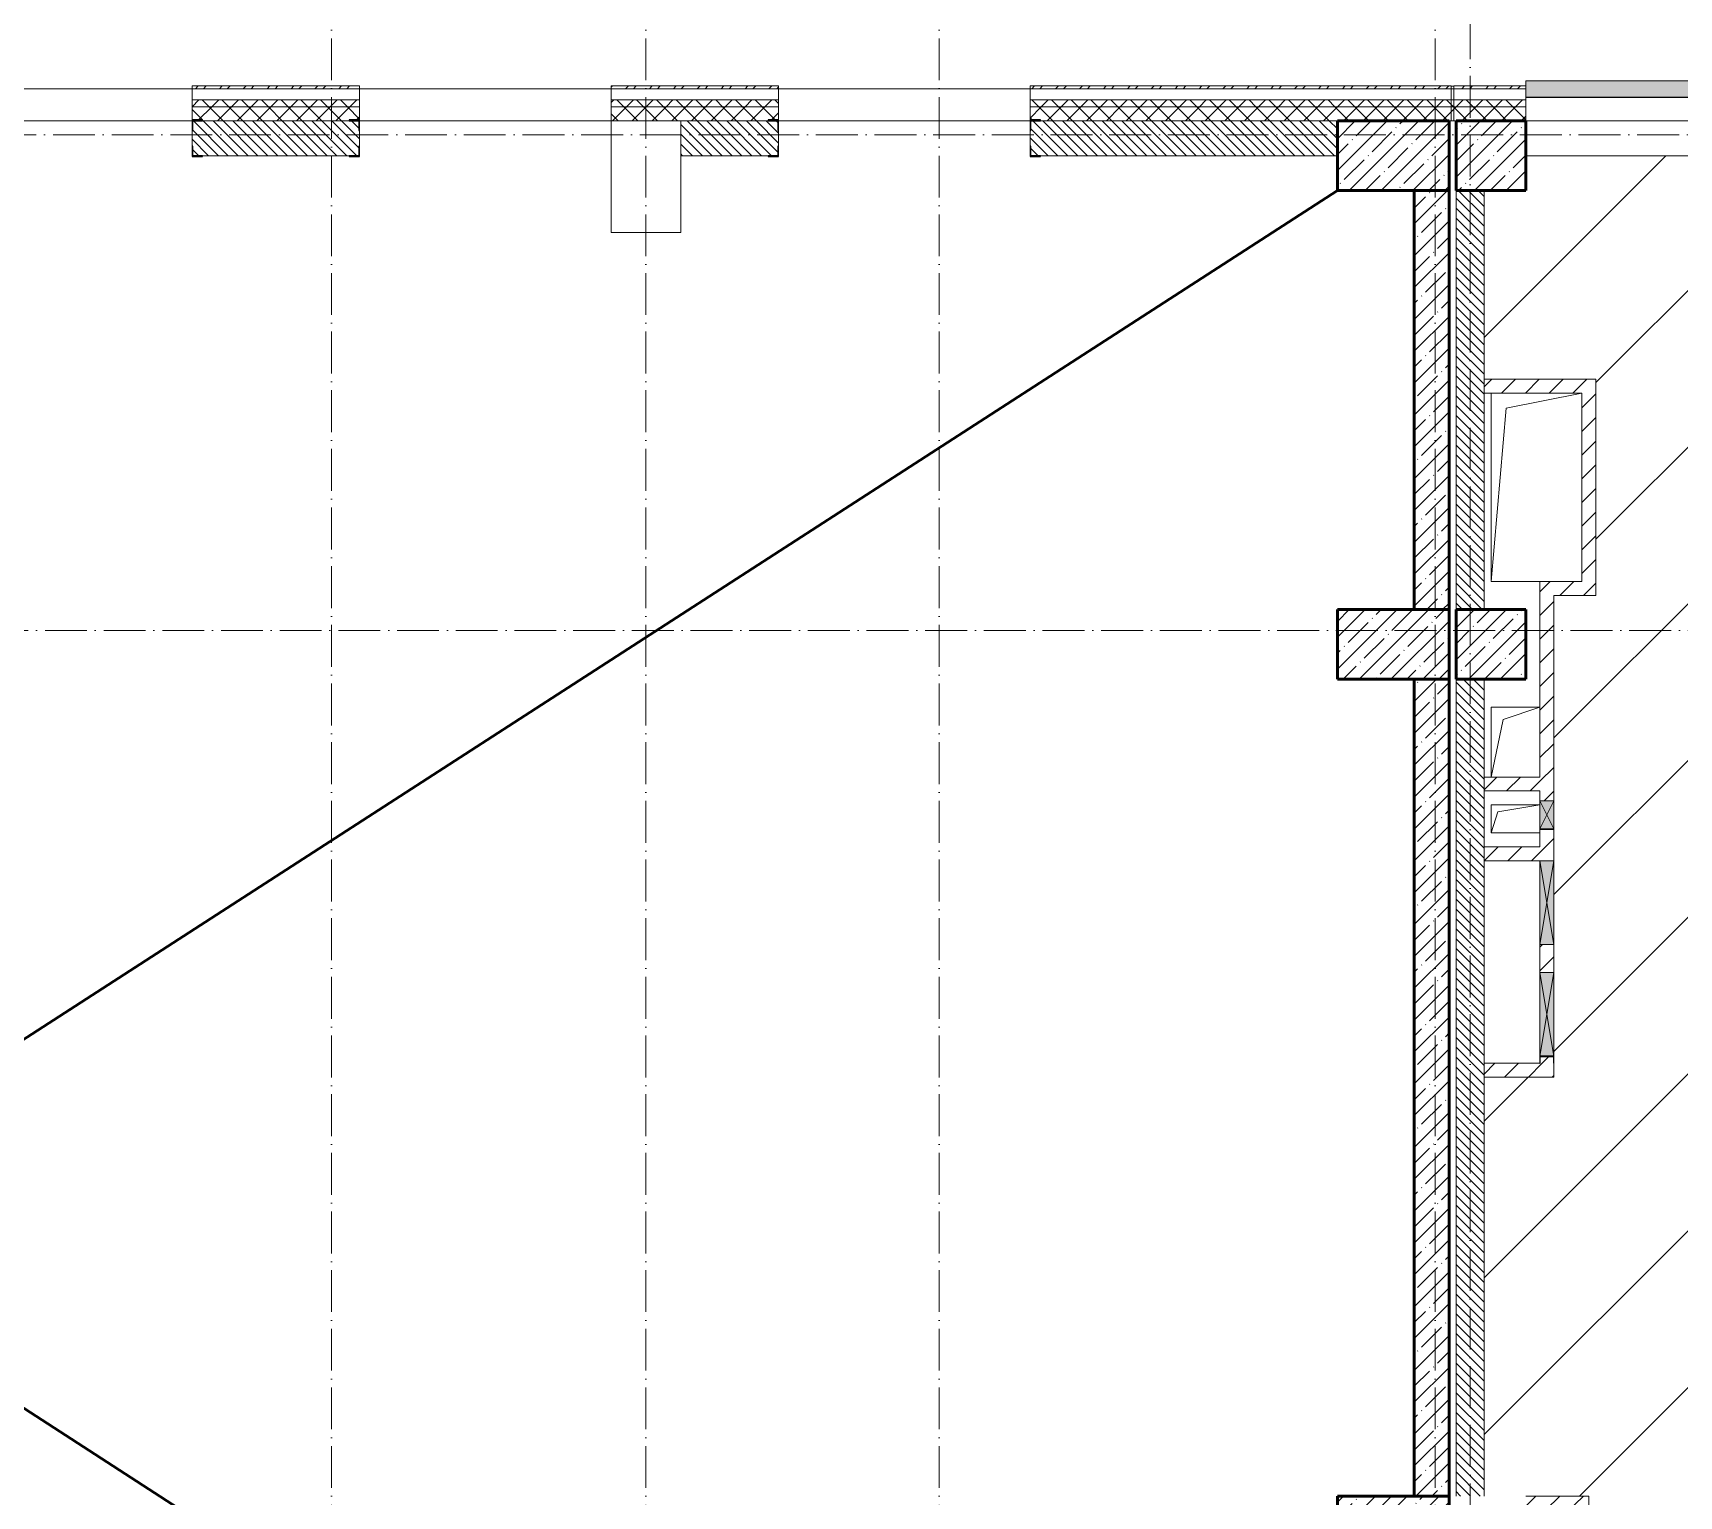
# Model space of a CAD drawing. Header units: millimetres. Extents: x -17017 to 628417, y -109036 to 199237.
# Drawn here: x 348332 to 360118, y -11032 to -552 of the extents above; entities that cross this region are included whole.
import ezdxf

# ---------------------------------------------------------------- set-up
doc = ezdxf.new("R2010")
doc.units = ezdxf.units.MM
doc.linetypes.add('50_200_ШТРИХ_1Т_ш5_п1_п1_', pattern=[700, 500, -100, 0, -100])
for name, color, linetype, lineweight in [('A-DETL-____-OTLN-1', 7, 'Continuous', 50), ('A-DETL-GENF-OTLN', 7, 'Continuous', 9), ('A-FLOR-____-OTLN', 7, 'Continuous', 9), ('A-GENM-____-MCUT', 7, 'Continuous', 25), ('A-GENM-____-OTLN', 7, 'Continuous', 9), ('A-GENM-____-OTLN-1', 7, 'Continuous', 25), ('A-GLAZ-____-OTLN', 7, 'Continuous', 9), ('A-WALL-____-MCUT', 7, 'Continuous', 13), ('A-WALL-____-MCUT-1', 7, 'Continuous', 9), ('A-WALL-____-MCUT-2', 7, 'Continuous', 50), ('A-WALL-____-OTLN', 7, 'Continuous', 9), ('A-WALL-____-PATT-1', 7, 'Continuous', 9), ('A-WALL-FNSH-MCUT-1', 7, 'Continuous', 9), ('S-COLS-____-MCUT', 7, 'Continuous', 50), ('S-COLS-____-OTLN', 7, 'Continuous', 9), ('S-GRID-____-OTLN-1', 7, '50_200_ШТРИХ_1Т_ш5_п1_п1_', 9), ('стяжа', 7, 'Continuous', 30)]:
    doc.layers.add(name, color=color, linetype=linetype, lineweight=lineweight)
doc.layers.add('A-GLAZ-____-OTLN-1', color=7, linetype='Continuous', lineweight=9, true_color=0xc0c0c0)
pattern_1 = [(45, (283770.71, -86863.46), (-70.71068, 70.71068), []), (135, (283770.71, -86863.46), (-70.71068, -70.71068), [])]
pattern_2 = [(45, (283770.7, -86863.46), (-114.04925, 114.04925), []), (45, (283884.76, -86863.46), (-114.04925, 114.04925), [201.612, -40.322, 3.353, -36.97])]
pattern_3 = [(135, (283770.707, -86863.456), (-35.35534, -35.35534), [])]
pattern_4 = [(45, (283770.71, -86863.46), (-85.53659, 85.53659), []), (45, (283827.73, -86863.46), (-85.53659, 85.53659), [])]
pattern_5 = [(45, (283770.71, -86863.46), (-84.85281, 84.85281), [])]

# ---------------------------------------------------------------- blocks, each defined once
blk = doc.blocks.new('BSC_Колонна _Прямоугольная - 500х800-V80-АР1_План отверстий 3 этажа в осях 1-64_Ю-ЯЯ')
at = {"layer": 'S-COLS-____-OTLN'}
for p, q in [((-250, 400), (250, 400)), ((-250, -150), (-250, 400)), ((250, 400), (250, -400))]:
    blk.add_line(p, q, dxfattribs=at)
blk = doc.blocks.new('BSC_Колонна _Прямоугольная - 500х800-V81-АР1_План отверстий 3 этажа в осях 1-64_Ю-ЯЯ')
at = {"layer": 'S-COLS-____-OTLN'}
h = blk.add_hatch(dxfattribs=at)
h.set_pattern_fill('FP_89', color=256, style=0, pattern_type=2)
h.set_pattern_definition([(315, (-85431.04, 74300), (114.04925, 114.04925), []), (315, (-85431.04, 74185.95), (114.04925, 114.04925), [201.613, -40.323, 3.353, -36.97])])
h.paths.add_polyline_path([(-250, 400), (-250, -400), (250, -400), (250, 400)], flags=0)
at = {"layer": 'S-COLS-____-MCUT'}
for p, q in [((250, 400), (-250, 400)), ((-250, 400), (-250, -400)), ((250, -400), (250, 400)), ((-250, -400), (250, -400))]:
    blk.add_line(p, q, dxfattribs=at)
blk = doc.blocks.new('BSC_Колонна _Прямоугольная - 500х800-V82-АР1_План отверстий 3 этажа в осях 1-64_Ю-ЯЯ')
at = {"layer": 'S-COLS-____-OTLN'}
h = blk.add_hatch(dxfattribs=at)
h.set_pattern_fill('FP_90', color=256, style=0, pattern_type=2)
h.set_pattern_definition([(315, (-81931.04, 74300), (114.04925, 114.04925), []), (315, (-81931.04, 74185.95), (114.04925, 114.04925), [201.613, -40.323, 3.353, -36.97])])
h.paths.add_polyline_path([(-250, 400), (-250, -400), (250, -400), (250, 400)], flags=0)
at = {"layer": 'S-COLS-____-MCUT'}
for p, q in [((250, 400), (-250, 400)), ((-250, 400), (-250, -400)), ((250, -400), (250, 400)), ((-250, -400), (250, -400))]:
    blk.add_line(p, q, dxfattribs=at)
blk = doc.blocks.new('BSC_Колонна _Прямоугольная - 500х800-V83-АР1_План отверстий 3 этажа в осях 1-64_Ю-ЯЯ')
at = {"layer": 'S-COLS-____-OTLN'}
h = blk.add_hatch(dxfattribs=at)
h.set_pattern_fill('FP_91', color=256, style=0, pattern_type=2)
h.set_pattern_definition([(315, (-75581.04, 74300), (114.04925, 114.04925), []), (315, (-75581.04, 74185.95), (114.04925, 114.04925), [201.613, -40.323, 3.353, -36.97])])
h.paths.add_polyline_path([(-250, 400), (-250, -400), (250, -400), (250, 400)], flags=0)
at = {"layer": 'S-COLS-____-MCUT'}
for p, q in [((250, 400), (-250, 400)), ((-250, 400), (-250, -400)), ((250, -400), (250, 400)), ((-250, -400), (250, -400))]:
    blk.add_line(p, q, dxfattribs=at)
blk = doc.blocks.new('BSC_Колонна _Прямоугольная - 500х500-V92-АР1_План отверстий 3 этажа в осях 1-64_Ю-ЯЯ')
at = {"layer": 'S-COLS-____-OTLN'}
h = blk.add_hatch(dxfattribs=at)
h.set_pattern_fill('FP_97', color=256, style=0, pattern_type=2)
h.set_pattern_definition([(45, (-75000, -85431.04), (-114.04925, 114.04925), []), (45, (-74885.95, -85431.04), (-114.04925, 114.04925), [201.613, -40.323, 3.353, -36.97])])
h.paths.add_polyline_path([(-250, -250), (250, -250), (250, 250), (-250, 250)], flags=0)
at = {"layer": 'S-COLS-____-MCUT'}
for p, q in [((250, 250), (-250, 250)), ((-250, 250), (-250, -250)), ((250, -250), (250, 250)), ((-250, -250), (250, -250))]:
    blk.add_line(p, q, dxfattribs=at)
blk = doc.blocks.new('Фахверк_СКБ_Уголок - 250_2160-27509414-АР1_План отверстий 3 этажа в осях 1-64_Ю-ЯЯ')
at = {"layer": 'A-GENM-____-MCUT'}
for p, q in [((200, 181), (125, 181)), ((125, 181), (125, 106)), ((131, 106), (131, 175)), ((131, 175), (200, 175)), ((200, 175), (200, 181)), ((125, 106), (131, 106)), ((131, -6), (125, -6)), ((125, -6), (125, -81)), ((125, -81), (200, -81)), ((131, -75), (131, -6)), ((200, -75), (131, -75)), ((200, -81), (200, -75))]:
    blk.add_line(p, q, dxfattribs=at)
blk = doc.blocks.new('AR_Отверстие прямоугольное _в плите_ - AR_Отверстие прямоугольное _в плите_-30552540-АР1_План отверстий 3 этажа в осях 1-64_Ю-ЯЯ')
at = {"layer": 'A-GENM-____-OTLN'}
for p, q in [((175, 250), (-175, 250)), ((-175, 250), (-175, -250)), ((-87, 163), (175, 250)), ((-175, -250), (-87, 163))]:
    blk.add_line(p, q, dxfattribs=at)
blk = doc.blocks.new('AR_Отверстие прямоугольное _в плите_ - AR_Отверстие прямоугольное _в плите_-30552592-АР1_План отверстий 3 этажа в осях 1-64_Ю-ЯЯ')
at = {"layer": 'A-GENM-____-OTLN'}
for p, q in [((175, 100), (-175, 100)), ((-175, 100), (-175, -100)), ((-175, -100), (-125, 50)), ((-125, 50), (175, 100)), ((-175, -100), (175, -100))]:
    blk.add_line(p, q, dxfattribs=at)
blk = doc.blocks.new('AR_Отверстие прямоугольное _в плите_ - AR_Отверстие прямоугольное _в плите_-30552512-АР1_План отверстий 3 этажа в осях 1-64_Ю-ЯЯ')
at = {"layer": 'A-GENM-____-OTLN'}
for p, q in [((-325, 675), (-325, -675)), ((-217, 567), (325, 675)), ((-325, -675), (-217, 567)), ((-325, -675), (25, -675))]:
    blk.add_line(p, q, dxfattribs=at)
blk = doc.blocks.new('Отлив_СКБ - Отлив витража_120_НВФ-31885689-АР1_План отверстий 3 этажа в осях 1-64_Ю-ЯЯ')
at = {"layer": 'A-GLAZ-____-OTLN-1'}
for points in [[(1800, 2), (1800, 120), (0, 120), (0, 2), (737, 2)], [(1800, 0), (1800, 2), (0, 2), (0, 0), (737, 0)]]:
    blk.add_hatch(color=256, dxfattribs=at).paths.add_polyline_path(points, flags=0)
at = {"layer": 'A-GLAZ-____-OTLN'}
for p, q in [((0, 83), (0, 120)), ((1800, 120), (0, 120)), ((1800, 120), (1800, 83)), ((0, 2), (1800, 2)), ((1800, 0), (0, 0))]:
    blk.add_line(p, q, dxfattribs=at)
blk = doc.blocks.new('Стены 2 - Стены 4-31194547-АР1_План отверстий 3 этажа в осях 1-64_Ю-ЯЯ')
at = {"layer": 'A-WALL-____-MCUT'}
for p, q in [((-1799, 41030), (-1799, 41010)), ((-1549, 41030), (-1799, 41030)), ((-1549, 41010), (-1549, 41030)), ((-1799, 41010), (-1549, 41010))]:
    blk.add_line(p, q, dxfattribs=at)
blk = doc.blocks.new('AR_Отверстие прямоугольное _в стене__БезПР - AR_Отверстие прямоугольное _в стене__БезПР-V210-АР1_План отверстий 3 этажа в осях 1-64_Ю-ЯЯ')
at = {"layer": 'A-GLAZ-____-OTLN'}
blk.add_hatch(color=256, dxfattribs=at).paths.add_polyline_path([(75, 50), (70, 50), (70, -50), (75, -50)], flags=0)
at = {"layer": 'A-DETL-GENF-OTLN'}
for p, q in [((70, 50), (75, 50)), ((75, 50), (70, 47)), ((75, 50), (70, 50)), ((75, 50), (75, -50)), ((75, -50), (75, 50)), ((70, -47), (75, -50)), ((75, -50), (70, -50)), ((70, -50), (75, -50))]:
    blk.add_line(p, q, dxfattribs=at)
blk = doc.blocks.new('AR_Отверстие прямоугольное _в стене__БезПР - AR_Отверстие прямоугольное _в стене__БезПР-36899212-АР1_План отверстий 3 этажа в осях 1-64_Ю-ЯЯ')
at = {"layer": 'A-GLAZ-____-OTLN'}
blk.add_hatch(color=256, dxfattribs=at).paths.add_polyline_path([(300, 50), (-300, 50), (-300, -50), (300, -50)], flags=0)
at = {"layer": 'A-DETL-GENF-OTLN'}
for p, q in [((-300, -50), (-300, 50)), ((-300, 50), (300, 50)), ((300, 50), (-300, -50)), ((-300, 50), (300, -50)), ((300, 50), (-300, 50)), ((-300, 50), (-300, -50)), ((300, 50), (300, -50)), ((300, -50), (300, 50)), ((300, -50), (-300, -50)), ((-300, -50), (300, -50))]:
    blk.add_line(p, q, dxfattribs=at)
at = {"layer": 'A-GLAZ-____-OTLN'}
blk.add_line((300, 50), (-300, 50), dxfattribs=at)
blk = doc.blocks.new('AR_Отверстие прямоугольное _в стене_ - AR_Отверстие прямоугольное _в стене__ОВ-36936555-АР1_План отверстий 3 этажа в осях 1-64_Ю-ЯЯ')
at = {"layer": 'A-GLAZ-____-OTLN'}
blk.add_hatch(color=256, dxfattribs=at).paths.add_polyline_path([(300, -50), (300, 50), (-300, 50), (-300, -50)], flags=0)
at = {"layer": 'A-DETL-GENF-OTLN'}
for p, q in [((-300, -50), (-300, 50)), ((-300, 50), (300, 50)), ((300, 50), (-300, -50)), ((-300, 50), (300, -50)), ((300, 50), (-300, 50)), ((-300, 50), (-300, -50)), ((300, -50), (-300, -50)), ((-300, -50), (300, -50))]:
    blk.add_line(p, q, dxfattribs=at)
blk = doc.blocks.new('AR_Отверстие прямоугольное _в стене__БезПР - AR_Отверстие прямоугольное _в стене__БезПР-36428113-АР1_План отверстий 3 этажа в осях 1-64_Ю-ЯЯ')
at = {"layer": 'A-GLAZ-____-OTLN'}
blk.add_hatch(color=256, dxfattribs=at).paths.add_polyline_path([(100, 50), (-100, 50), (-100, -50), (100, -50)], flags=0)
at = {"layer": 'A-DETL-GENF-OTLN'}
for p, q in [((-100, -50), (-100, 50)), ((-100, 50), (100, 50)), ((100, 50), (-100, -50)), ((-100, 50), (100, -50)), ((100, 50), (-100, 50)), ((-100, 50), (-100, -50)), ((100, 50), (100, -50)), ((100, -50), (100, 50)), ((100, -50), (-100, -50)), ((-100, -50), (100, -50))]:
    blk.add_line(p, q, dxfattribs=at)
blk = doc.blocks.new('154_Фахверк_СКБ_Швеллер - Тип_100_3960_зеркало-36793856-АР1_План отверстий 3 этажа в осях 1-64_Ю-ЯЯ')
at = {"layer": 'A-GENM-____-MCUT'}
for p, q in [((175, 50), (125, 50)), ((125, 50), (125, -50)), ((128, 47), (175, 47)), ((128, -47), (128, 47)), ((175, 47), (175, 50)), ((125, -50), (175, -50)), ((175, -47), (128, -47)), ((175, -50), (175, -47))]:
    blk.add_line(p, q, dxfattribs=at)
blk = doc.blocks.new('3эт')
at = {"layer": 'S-GRID-____-OTLN-1', "color": 251, "ltscale": 0.6, "true_color": 0x636466}
for p, q in [((350470.7, 4029.4), (350470.7, -33971.9)), ((352720.7, 4029.4), (352720.7, -33971.9)), ((354820.7, 4029.4), (354820.7, -46882.4)), ((358370.7, 4029.4), (358370.7, -46592.2)), ((358620.7, 3761.2), (358620.7, -46882.4)), ((387845.1, -1282.4), (279101.9, -1282.4)), ((279101.9, -4832.4), (387845.1, -4832.4))]:
    blk.add_line(p, q, dxfattribs=at)

msp = doc.modelspace()

# ---------------------------------------------------------------- hatches: boundary and pattern name
at = {"layer": 'A-WALL-____-PATT-1'}
h = msp.add_hatch(dxfattribs=at)
h.set_pattern_fill('FP_6', color=256, style=0, pattern_type=2)
h.set_pattern_definition(pattern_4)
h.paths.add_polyline_path([(358486, -952), (358486, -932), (355471, -932), (355471, -952), (357990, -952)], flags=0)
h.paths.add_polyline_path([(352471, -952), (353671, -952), (353671, -932), (352471, -932)], flags=0)
h.paths.add_polyline_path([(347671, -952), (347671, -932), (346421, -932), (346421, -952), (347385, -952)], flags=0)
h.paths.add_polyline_path([(349471, -952), (350671, -952), (350671, -932), (349471, -932)], flags=0)
h.paths.add_polyline_path([(344621, -952), (344621, -932), (343421, -932), (343421, -952), (343850, -952)], flags=0)
h.paths.add_polyline_path([(340421, -952), (341621, -952), (341621, -932), (340421, -932)], flags=0)
h.paths.add_polyline_path([(338621, -952), (338621, -932), (337421, -932), (337421, -952)], flags=0)
h.paths.add_polyline_path([(335621, -952), (335621, -932), (333936, -932), (333936, -952)], flags=0)
h = msp.add_hatch(dxfattribs=at)
h.set_pattern_fill('FP_6', color=256, style=0, pattern_type=2)
h.set_pattern_definition(pattern_4)
h.paths.add_polyline_path([(369596, -952), (370721, -952), (370721, -932), (369596, -932)], flags=0)
h.paths.add_polyline_path([(364176, -952), (364871, -952), (364871, -932), (363821, -932), (363821, -952)], flags=0)
h.paths.add_polyline_path([(366828, -952), (367796, -952), (367796, -932), (366671, -932), (366671, -952)], flags=0)
h.paths.add_polyline_path([(360821, -952), (362021, -952), (362021, -932), (360821, -932)], flags=0)
h.paths.add_polyline_path([(358506, -952), (359021, -952), (359021, -932), (358506, -932)], flags=0)
h = msp.add_hatch(dxfattribs=at)
h.set_pattern_fill('FP_4', color=256, style=0, pattern_type=2)
h.set_pattern_definition(pattern_1)
h.paths.add_polyline_path([(385251, -1082), (385251, -1032), (378271, -1032), (378271, -1082), (382735, -1082)], flags=0)
h.paths.add_polyline_path([(377271, -1082), (377271, -1032), (375521, -1032), (375521, -1082), (375665, -1082)], flags=0)
h.paths.add_polyline_path([(369596, -1082), (370721, -1082), (370721, -1032), (369596, -1032)], flags=0)
h.paths.add_polyline_path([(367796, -1082), (367796, -1032), (366671, -1032), (366671, -1082), (367711, -1082)], flags=0)
h.paths.add_polyline_path([(364176, -1082), (364871, -1082), (364871, -1032), (363821, -1032), (363821, -1082)], flags=0)
h.paths.add_polyline_path([(360821, -1082), (362021, -1082), (362021, -1032), (360821, -1032)], flags=0)
h.paths.add_polyline_path([(359021, -1082), (359021, -1032), (355471, -1032), (355471, -1082), (357990, -1082)], flags=0)
h.paths.add_polyline_path([(353671, -1082), (353671, -1032), (352471, -1032), (352471, -1082)], flags=0)
h.paths.add_polyline_path([(347671, -1082), (347671, -1032), (346421, -1032), (346421, -1082), (347385, -1082)], flags=0)
h.paths.add_polyline_path([(349471, -1082), (350671, -1082), (350671, -1032), (349471, -1032)], flags=0)
h.paths.add_polyline_path([(341621, -1082), (341621, -1032), (340421, -1032), (340421, -1082)], flags=0)
h.paths.add_polyline_path([(344621, -1082), (344621, -1032), (343421, -1032), (343421, -1082), (343850, -1082)], flags=0)
h.paths.add_polyline_path([(338621, -1082), (338621, -1032), (337421, -1032), (337421, -1082)], flags=0)
h.paths.add_polyline_path([(335621, -1082), (335621, -1032), (333821, -1032), (333821, -1082)], flags=0)
h = msp.add_hatch(dxfattribs=at)
h.set_pattern_fill('FP_4', color=256, style=0, pattern_type=2)
h.set_pattern_definition(pattern_1)
h.paths.add_polyline_path([(385171, -1182), (385251, -1182), (385251, -1082), (378271, -1082), (378271, -1182), (385121, -1182)], flags=0)
h.paths.add_polyline_path([(377271, -1182), (377271, -1082), (375521, -1082), (375521, -1176), (375596, -1176), (375596, -1182), (376771, -1182)], flags=0)
h.paths.add_polyline_path([(367721, -1182), (367721, -1176), (367796, -1176), (367796, -1082), (366671, -1082), (366671, -1182), (367711, -1182)], flags=0)
h.paths.add_polyline_path([(370362, -1182), (370646, -1182), (370646, -1176), (370721, -1176), (370721, -1082), (369596, -1082), (369596, -1176), (369671, -1176), (369671, -1182)], flags=0)
h.paths.add_polyline_path([(364796, -1182), (364796, -1176), (364871, -1176), (364871, -1082), (363821, -1082), (363821, -1176), (363896, -1176), (363896, -1182), (364176, -1182)], flags=0)
h.paths.add_polyline_path([(361946, -1182), (361946, -1176), (362021, -1176), (362021, -1082), (360821, -1082), (360821, -1176), (360896, -1176), (360896, -1182), (361771, -1182)], flags=0)
h.paths.add_polyline_path([(359021, -1182), (359021, -1082), (355471, -1082), (355471, -1176), (355546, -1176), (355546, -1182), (358521, -1182)], flags=0)
h.paths.add_polyline_path([(352971, -1182), (353596, -1182), (353596, -1176), (353671, -1176), (353671, -1082), (352471, -1082), (352471, -1182)], flags=0)
h.paths.add_polyline_path([(347021, -1182), (347596, -1182), (347596, -1176), (347671, -1176), (347671, -1082), (346421, -1082), (346421, -1176), (346496, -1176), (346496, -1182), (346521, -1182)], flags=0)
h.paths.add_polyline_path([(349546, -1182), (350596, -1182), (350596, -1176), (350671, -1176), (350671, -1082), (349471, -1082), (349471, -1176), (349546, -1176)], flags=0)
h.paths.add_polyline_path([(343850, -1182), (344546, -1182), (344546, -1176), (344621, -1176), (344621, -1082), (343421, -1082), (343421, -1176), (343496, -1176), (343496, -1182)], flags=0)
h.paths.add_polyline_path([(341546, -1182), (341546, -1176), (341621, -1176), (341621, -1082), (340421, -1082), (340421, -1176), (340496, -1176), (340496, -1182), (341021, -1182)], flags=0)
h.paths.add_polyline_path([(337496, -1182), (338546, -1182), (338546, -1176), (338621, -1176), (338621, -1082), (337421, -1082), (337421, -1176), (337496, -1176)], flags=0)
h.paths.add_polyline_path([(335546, -1182), (335546, -1176), (335621, -1176), (335621, -1082), (333821, -1082), (333821, -1182), (334771, -1182)], flags=0)
h = msp.add_hatch(dxfattribs=at)
h.set_pattern_fill('FP_9', color=256, style=0, pattern_type=2)
h.set_pattern_definition(pattern_3)
h.paths.add_polyline_path([(350665, -1432), (350665, -1363), (350671, -1363), (350671, -1251), (350665, -1251), (350665, -1182), (349477, -1182), (349477, -1251), (349471, -1251), (349471, -1363), (349477, -1363), (349477, -1432), (350596, -1432)], flags=0)
h.paths.add_polyline_path([(347385, -1432), (347665, -1432), (347665, -1363), (347671, -1363), (347671, -1251), (347665, -1251), (347665, -1182), (347021, -1182), (347021, -1432)], flags=0)
h = msp.add_hatch(dxfattribs=at)
h.set_pattern_fill('FP_9', color=256, style=0, pattern_type=2)
h.set_pattern_definition(pattern_3)
h.paths.add_polyline_path([(357671, -1432), (357671, -1182), (355477, -1182), (355477, -1251), (355471, -1251), (355471, -1363), (355477, -1363), (355477, -1432), (355546, -1432)], flags=0)
h.paths.add_polyline_path([(353596, -1432), (353665, -1432), (353665, -1363), (353671, -1363), (353671, -1251), (353665, -1251), (353665, -1182), (352971, -1182), (352971, -1432)], flags=0)
h = msp.add_hatch(dxfattribs=at)
h.set_pattern_fill('FP_12', color=256, style=0, pattern_type=2)
h.set_pattern_definition(pattern_2)
h.paths.add_polyline_path([(358471, -4682), (358471, -1682), (358221, -1682), (358221, -4682)], flags=0)
h = msp.add_hatch(dxfattribs=at)
h.set_pattern_fill('FP_9', color=256, style=0, pattern_type=2)
h.set_pattern_definition(pattern_3)
h.paths.add_polyline_path([(358721, -4682), (358721, -1682), (358521, -1682), (358521, -4682)], flags=0)
h = msp.add_hatch(dxfattribs=at)
h.set_pattern_fill('FP_7', color=256, style=0, pattern_type=2)
h.set_pattern_definition(pattern_5)
h.paths.add_polyline_path([(359421, -3132), (359421, -3032), (358721, -3032), (358721, -3132)], flags=0)
h = msp.add_hatch(dxfattribs=at)
h.set_pattern_fill('FP_7', color=256, style=0, pattern_type=2)
h.set_pattern_definition(pattern_5)
h.paths.add_polyline_path([(359421, -4582), (359521, -4582), (359521, -3032), (359421, -3032), (359421, -4482)], flags=0)
h = msp.add_hatch(dxfattribs=at)
h.set_pattern_fill('FP_7', color=256, style=0, pattern_type=2)
h.set_pattern_definition(pattern_5)
h.paths.add_polyline_path([(359171, -7932), (359218, -7932), (359217, -7885), (359124, -7885), (359124, -7932)], flags=0)
h.paths.add_polyline_path([(359179, -7282), (359221, -7282), (359221, -7082), (359121, -7082), (359121, -7282), (359176, -7282)], flags=0)
h.paths.add_polyline_path([(359127, -6482), (359221, -6482), (359221, -6257), (359121, -6257), (359121, -6482)], flags=0)
h.paths.add_polyline_path([(359221, -6052), (359221, -4482), (359121, -4482), (359121, -6052), (359139, -6052)], flags=0)
h = msp.add_hatch(dxfattribs=at)
h.set_pattern_fill('FP_7', color=256, style=0, pattern_type=2)
h.set_pattern_definition(pattern_5)
h.paths.add_polyline_path([(359421, -4582), (359421, -4482), (359221, -4482), (359221, -4582)], flags=0)
h = msp.add_hatch(dxfattribs=at)
h.set_pattern_fill('FP_12', color=256, style=0, pattern_type=2)
h.set_pattern_definition(pattern_2)
h.paths.add_polyline_path([(358221, -11032), (358471, -11032), (358471, -5182), (358221, -5182), (358221, -10266)], flags=0)
h = msp.add_hatch(dxfattribs=at)
h.set_pattern_fill('FP_9', color=256, style=0, pattern_type=2)
h.set_pattern_definition(pattern_3)
h.paths.add_polyline_path([(358521, -11032), (358721, -11032), (358721, -5182), (358521, -5182), (358521, -10266)], flags=0)
h = msp.add_hatch(dxfattribs=at)
h.set_pattern_fill('FP_7', color=256, style=0, pattern_type=2)
h.set_pattern_definition(pattern_5)
h.paths.add_polyline_path([(359121, -5982), (359121, -5882), (358721, -5882), (358721, -5982)], flags=0)
h = msp.add_hatch(dxfattribs=at)
h.set_pattern_fill('FP_7', color=256, style=0, pattern_type=2)
h.set_pattern_definition(pattern_5)
h.paths.add_polyline_path([(359121, -6482), (359121, -6382), (358721, -6382), (358721, -6482)], flags=0)
h = msp.add_hatch(dxfattribs=at)
h.set_pattern_fill('FP_7', color=256, style=0, pattern_type=2)
h.set_pattern_definition(pattern_5)
h.paths.add_polyline_path([(359221, -8032), (359221, -7932), (358721, -7932), (358721, -8032), (359124, -8032)], flags=0)
h = msp.add_hatch(dxfattribs=at)
h.set_pattern_fill('FP_7', color=256, style=0, pattern_type=2)
h.set_pattern_definition(pattern_5)
h.paths.add_polyline_path([(359371, -11132), (359371, -11032), (359021, -11032), (359021, -11132)], flags=0)
h = msp.add_hatch(dxfattribs=at)
h.set_pattern_fill('FP_7', color=256, style=0, pattern_type=2)
h.set_pattern_definition(pattern_5)
h.paths.add_polyline_path([(359471, -12932), (359471, -11032), (359371, -11032), (359371, -12932)], flags=0)
at = {"layer": 'S-COLS-____-OTLN'}
h = msp.add_hatch(dxfattribs=at)
h.set_pattern_fill('FP_12', color=256, style=0, pattern_type=2)
h.set_pattern_definition(pattern_2)
h.paths.add_polyline_path([(359021, -5182), (359021, -4682), (358521, -4682), (358521, -5182)], flags=0)
at = {"layer": 'стяжа'}
h = msp.add_hatch(dxfattribs=at)
h.set_pattern_fill('ANSI31', color=5, scale=250)
h.paths.add_polyline_path([(375221, -13632), (377021, -13632), (377021, -13132), (377721, -13132), (377721, -7782), (377021, -7782), (377021, -7282), (377721, -7282), (377721, -6032), (376221, -6032), (376021, -6032), (376021, -5932), (376021, -4632), (376021, -4432), (376021, -3707), (376015, -3707), (376015, -3632), (376015, -3626), (376015, -3557), (376021, -2032), (376015, -2032), (376015, -1957), (376021, -1432), (375596, -1432), (375596, -1438), (375521, -1438), (375521, -1432), (373021, -1432), (373021, -1682), (372521, -1682), (372521, -1432), (370721, -1432), (370721, -1438), (370646, -1438), (370271, -1436), (370271, -1533), (370071, -1533), (370071, -1432), (369671, -1432), (369671, -1438), (369596, -1438), (367796, -1432), (367796, -1438), (367721, -1438), (367371, -1435), (367371, -1532), (367171, -1532), (367171, -1682), (367171, -2007), (367177, -2007), (367177, -2082), (367171, -3707), (367177, -3707), (367177, -3776), (367177, -3782), (367177, -3857), (367173, -4432), (367771, -4432), (367771, -5132), (367771, -7782), (367771, -8482), (367271, -8482), (367271, -8682), (367271, -9182), (367271, -11032), (367271, -11182), (367771, -11182), (367771, -11882), (366571, -11882), (366571, -11532), (361971, -11532), (361471, -11532), (361471, -12062), (361471, -12312), (361471, -14432), (362021, -14432), (362221, -14432), (362721, -14432), (362721, -14582), (362721, -15582), (362721, -15832), (362221, -15832), (362221, -16982), (362221, -18882), (362721, -18882), (362721, -20282), (361971, -20282), (361271, -20282), (361271, -19782), (361271, -19682), (361271, -19482), (361271, -16982), (361271, -16482), (361271, -14532), (361271, -14432), (361271, -12312), (361271, -12062), (361271, -11532), (361271, -11032), (361271, -10232), (361971, -10232), (361971, -10332), (361971, -10832), (361971, -11032), (361971, -11332), (366571, -11332), (366571, -11032), (366571, -9182), (366571, -8682), (366571, -6982), (367071, -6982), (367071, -5182), (366571, -5182), (366571, -4682), (366971, -4682), (366971, -3857), (366965, -3857), (366965, -3782), (366965, -3776), (366965, -3707), (366971, -2082), (366965, -2082), (366965, -2007), (366971, -1682), (366671, -1682), (366671, -1432), (364871, -1432), (364871, -1438), (364796, -1438), (363896, -1432), (363896, -1438), (363821, -1438), (363821, -1432), (362021, -1432), (362021, -1438), (361971, -1438), (361971, -1532), (361771, -1532), (361771, -1682), (361271, -1682), (361271, -1532), (361071, -1532), (361071, -1432), (360896, -1432), (360896, -1438), (360821, -1438), (360821, -1432), (359021, -1432), (359021, -1682), (358721, -1682), (358721, -3032), (359521, -3032), (359521, -4582), (359221, -4582), (359221, -6052), (359221, -6252), (359221, -6482), (359221, -7082), (359221, -7282), (359221, -7882), (359221, -7932), (359221, -8032), (358721, -8032), (358721, -11032), (359021, -11032), (359471, -11032), (359471, -12932), (358721, -12932), (358721, -16482), (359021, -16482), (359021, -16982), (358721, -16982), (358721, -19182), (359021, -19182), (359021, -19682), (358781, -19682), (358781, -20222), (358781, -20282), (358476, -20282), (358471, -22442), (358521, -22442), (358521, -22382), (358781, -22382), (358781, -23482), (360021, -23482), (360021, -22682), (362121, -22682), (362171, -22682), (364221, -22682), (364271, -22682), (365996, -22682), (367246, -22682), (367296, -22682), (369541, -22682), (369541, -23482), (369541, -23682), (369541, -26232), (369541, -26282), (369541, -28882), (369541, -28932), (369541, -31482), (369621, -31482), (369621, -31482), (371919, -31482), (372519, -31482), (372519, -31682), (372521, -31682), (373021, -31682), (373021, -31482), (377021, -31482), (377021, -31182), (377721, -31182), (377721, -25732), (377021, -25732), (377021, -25232), (377721, -25232), (377721, -22732), (377021, -22732), (377021, -22232), (375221, -22232)])
h.paths.add_polyline_path([(367271, -19782), (367271, -20282), (366571, -20282), (366571, -19782)], flags=16)
h.paths.add_polyline_path([(367371, -16982), (367271, -16982), (366571, -16982), (365671, -16982), (365671, -15682), (367371, -15682)], flags=16)
h.paths.add_polyline_path([(367271, -16482), (366571, -16482), (366571, -16882), (365771, -16882), (365771, -15782), (367271, -15782)], flags=0)
h.paths.add_polyline_path([(365871, -16482), (365871, -15832), (367271, -15832), (365979, -15941)], flags=0)
h.paths.add_polyline_path([(371421, -16982), (371421, -15682), (373121, -15682), (373121, -16982), (373021, -16982), (372321, -16982)], flags=16)
h.paths.add_polyline_path([(372221, -19282), (373021, -19282), (373021, -19782), (373021, -20282), (372321, -20282), (372221, -20282)], flags=16)
h.paths.add_polyline_path([(371521, -16882), (372321, -16882), (372321, -16483), (371521, -16483)], flags=0)
h.paths.add_polyline_path([(372321, -19382), (372921, -19382), (372921, -19782), (372321, -19782)], flags=0)
h.paths.add_polyline_path([(373021, -15783), (373021, -15782), (371521, -15782), (371521, -15783)], flags=0)
h.paths.add_polyline_path([(372321, -23482), (373021, -23482), (373021, -23982), (372321, -23982)], flags=16)
h.paths.add_polyline_path([(372321, -12782), (372321, -12597), (372321, -12447), (372321, -11532), (372321, -11032), (373021, -11032), (373021, -11532), (373021, -12447), (373021, -12597), (373021, -12782)], flags=16)
h.paths.add_polyline_path([(372421, -12682), (372421, -12597), (372321, -12597), (372321, -12447), (372421, -12447), (372421, -12382), (372921, -12382), (372921, -12447), (373021, -12447), (373021, -12597), (372921, -12597), (372921, -12682)], flags=0)
h.paths.add_polyline_path([(372921, -12482), (372421, -12482), (372421, -12597), (372321, -12597), (372371, -12522), (372321, -12447), (372421, -12447), (372421, -12482), (372921, -12482), (372921, -12447), (373021, -12447), (372971, -12522), (373021, -12597), (372921, -12597)], flags=0)
h.paths.add_polyline_path([(372521, -11632), (372421, -12282), (372421, -12282), (372921, -12282), (372921, -11532)], flags=0)
h.paths.add_polyline_path([(372321, -26982), (373021, -26982), (373021, -27482), (372321, -27482)], flags=16)
h.paths.add_polyline_path([(372321, -9182), (372321, -8682), (372321, -8332), (373021, -8332), (373021, -8432), (373021, -8682), (373021, -9182)], flags=16)
h.paths.add_polyline_path([(372421, -8682), (372421, -8432), (372921, -8432), (373021, -8432), (373021, -8682), (372921, -8682)], flags=0)
h.paths.add_polyline_path([(372921, -8432), (373021, -8432), (372971, -8557), (373021, -8682), (372921, -8682)], flags=0)
h.paths.add_polyline_path([(361971, -9182), (361271, -9182), (361271, -8682), (361271, -8282), (361971, -8282), (361971, -8682)], flags=16)
h.paths.add_polyline_path([(361371, -8682), (361371, -8382), (361873, -8382), (361871, -8383), (361871, -8682)], flags=0)
h.paths.add_polyline_path([(372321, -5182), (372321, -4682), (372321, -4232), (373021, -4232), (373021, -4682), (373021, -5182)], flags=16)
h.paths.add_polyline_path([(372421, -4682), (372421, -4332), (372921, -4332), (372921, -4682)], flags=0)
h.paths.add_polyline_path([(361971, -5182), (361271, -5182), (361271, -4682), (361971, -4682)], flags=16)

# ---------------------------------------------------------------- linework, layer by layer
at = {"layer": 'A-DETL-____-OTLN-1'}
for p, q in [((334771, -1682), (357671, -16482)), ((357671, -1682), (334771, -16482))]:
    msp.add_line(p, q, dxfattribs=at)
at = {"layer": 'A-FLOR-____-OTLN'}
for p, q in [((358771, -4482), (358771, -3132)), ((359121, -4482), (358771, -4482)), ((358771, -5382), (359121, -5382)), ((358771, -5882), (358771, -5382)), ((358771, -6082), (359121, -6082)), ((358771, -6282), (358771, -6082)), ((359121, -6282), (358771, -6282))]:
    msp.add_line(p, q, dxfattribs=at)
at = {"layer": 'A-WALL-____-MCUT'}
for p, q in [((350671, -952), (349471, -952)), ((349471, -952), (349471, -1176)), ((350671, -1176), (350671, -952)), ((353671, -952), (352471, -952)), ((352471, -952), (352471, -1182)), ((353671, -1176), (353671, -952)), ((359021, -952), (355471, -952)), ((355471, -952), (355471, -1176)), ((359021, -1182), (359021, -952)), ((349471, -1251), (349471, -1363)), ((350671, -1363), (350671, -1251)), ((352471, -1182), (352971, -1182)), ((352971, -1182), (352971, -1432)), ((353671, -1363), (353671, -1251)), ((355471, -1251), (355471, -1363)), ((358471, -1182), (358521, -1182)), ((349546, -1432), (350596, -1432)), ((352971, -1432), (353596, -1432)), ((355546, -1432), (357671, -1432)), ((358521, -1682), (358521, -4682)), ((358721, -4682), (358721, -1682)), ((358521, -4682), (358721, -4682)), ((358521, -5182), (358521, -11032)), ((358721, -5182), (358521, -5182)), ((358721, -11032), (358721, -5182))]:
    msp.add_line(p, q, dxfattribs=at)
at = {"layer": 'A-WALL-____-MCUT-1'}
for p, q in [((350671, -1032), (349471, -1032)), ((353671, -1032), (352471, -1032)), ((359021, -1032), (355471, -1032)), ((350671, -1082), (349471, -1082)), ((353671, -1082), (352471, -1082)), ((359021, -1082), (355471, -1082)), ((349546, -1182), (350596, -1182)), ((350596, -1182), (349546, -1182)), ((352971, -1182), (353596, -1182)), ((353596, -1182), (352971, -1182)), ((355546, -1182), (357671, -1182)), ((357671, -1182), (355546, -1182))]:
    msp.add_line(p, q, dxfattribs=at)
at = {"layer": 'A-WALL-____-MCUT-2'}
for p, q in [((358221, -1682), (358221, -4682)), ((358471, -4682), (358471, -1682)), ((358221, -5182), (358221, -11032)), ((358471, -11032), (358471, -5182))]:
    msp.add_line(p, q, dxfattribs=at)
at = {"layer": 'A-WALL-____-OTLN'}
for p, q in [((347671, -952), (349471, -952)), ((350671, -952), (352471, -952)), ((353671, -952), (355471, -952)), ((349471, -1182), (347671, -1182)), ((352471, -1182), (350671, -1182)), ((355471, -1182), (353671, -1182)), ((360821, -1182), (359021, -1182)), ((360821, -1432), (359021, -1432))]:
    msp.add_line(p, q, dxfattribs=at)
at = {"layer": 'A-WALL-FNSH-MCUT-1'}
for p, q in [((350671, -932), (349471, -932)), ((349471, -932), (349471, -952)), ((350671, -952), (350671, -932)), ((353671, -932), (352471, -932)), ((352471, -932), (352471, -952)), ((353671, -952), (353671, -932)), ((358486, -932), (355471, -932)), ((355471, -932), (355471, -952)), ((358486, -952), (358486, -932)), ((359021, -932), (358506, -932)), ((358506, -932), (358506, -952)), ((359021, -952), (359021, -932)), ((349471, -952), (350671, -952)), ((352471, -952), (353671, -952)), ((355471, -952), (358486, -952)), ((358506, -952), (359021, -952)), ((359521, -3032), (358721, -3032)), ((359521, -4582), (359521, -3032)), ((358721, -3132), (359421, -3132)), ((359421, -3132), (359421, -4482)), ((359121, -4482), (359121, -5882)), ((359421, -4482), (359121, -4482)), ((359221, -6052), (359221, -4582)), ((359221, -4582), (359521, -4582)), ((359121, -5882), (358721, -5882)), ((358721, -5982), (359121, -5982)), ((359121, -5982), (359121, -6052)), ((359121, -6257), (359121, -6382)), ((359221, -6482), (359221, -6257)), ((359121, -6382), (358721, -6382)), ((358721, -6482), (359121, -6482)), ((359121, -7082), (359121, -7282)), ((359221, -7282), (359221, -7082)), ((359121, -7932), (358721, -7932)), ((359221, -8032), (359221, -7932)), ((358721, -8032), (359221, -8032)), ((359471, -11032), (359021, -11032)), ((359471, -12932), (359471, -11032))]:
    msp.add_line(p, q, dxfattribs=at)
at = {"layer": 'S-COLS-____-MCUT'}
for p, q in [((359021, -4682), (358521, -4682)), ((358521, -4682), (358521, -5182)), ((359021, -5182), (359021, -4682)), ((358521, -5182), (359021, -5182))]:
    msp.add_line(p, q, dxfattribs=at)

# ---------------------------------------------------------------- block references
at = {"layer": 'A-GENM-____-OTLN'}
for name, p in [('AR_Отверстие прямоугольное _в плите_ - AR_Отверстие прямоугольное _в плите_-30552512-АР1_План отверстий 3 этажа в осях 1-64_Ю-ЯЯ', (359096, -3807)), ('AR_Отверстие прямоугольное _в плите_ - AR_Отверстие прямоугольное _в плите_-30552540-АР1_План отверстий 3 этажа в осях 1-64_Ю-ЯЯ', (358946, -5632)), ('AR_Отверстие прямоугольное _в плите_ - AR_Отверстие прямоугольное _в плите_-30552592-АР1_План отверстий 3 этажа в осях 1-64_Ю-ЯЯ', (358946, -6182))]:
    msp.add_blockref(name, p, dxfattribs=at)
at = {"layer": 'A-GENM-____-OTLN-1'}
for p in [(349346, -1357), (355346, -1357)]:
    msp.add_blockref('Фахверк_СКБ_Уголок - 250_2160-27509414-АР1_План отверстий 3 этажа в осях 1-64_Ю-ЯЯ', p, dxfattribs=at)
for name, p, rotation in [('Фахверк_СКБ_Уголок - 250_2160-27509414-АР1_План отверстий 3 этажа в осях 1-64_Ю-ЯЯ', (350796, -1257), 180), ('Фахверк_СКБ_Уголок - 250_2160-27509414-АР1_План отверстий 3 этажа в осях 1-64_Ю-ЯЯ', (353796, -1257), 180), ('154_Фахверк_СКБ_Швеллер - Тип_100_3960_зеркало-36793856-АР1_План отверстий 3 этажа в осях 1-64_Ю-ЯЯ', (359171, -7757), 270)]:
    msp.add_blockref(name, p, dxfattribs=dict(at, rotation=rotation))
at = {"layer": 'A-GLAZ-____-OTLN'}
msp.add_blockref('Отлив_СКБ - Отлив витража_120_НВФ-31885689-АР1_План отверстий 3 этажа в осях 1-64_Ю-ЯЯ', (359021, -1015), dxfattribs=at)
at = {"layer": 'A-GLAZ-____-OTLN', "rotation": 270}
for name, p in [('AR_Отверстие прямоугольное _в стене__БезПР - AR_Отверстие прямоугольное _в стене__БезПР-36428113-АР1_План отверстий 3 этажа в осях 1-64_Ю-ЯЯ', (359171, -6152)), ('AR_Отверстие прямоугольное _в стене__БезПР - AR_Отверстие прямоугольное _в стене__БезПР-V210-АР1_План отверстий 3 этажа в осях 1-64_Ю-ЯЯ', (359171, -6182)), ('AR_Отверстие прямоугольное _в стене__БезПР - AR_Отверстие прямоугольное _в стене__БезПР-36899212-АР1_План отверстий 3 этажа в осях 1-64_Ю-ЯЯ', (359171, -6782)), ('AR_Отверстие прямоугольное _в стене_ - AR_Отверстие прямоугольное _в стене__ОВ-36936555-АР1_План отверстий 3 этажа в осях 1-64_Ю-ЯЯ', (359171, -7582))]:
    msp.add_blockref(name, p, dxfattribs=at)
at = {"layer": 'A-WALL-____-OTLN', "rotation": 89.9999999999999}
msp.add_blockref('Стены 2 - Стены 4-31194547-АР1_План отверстий 3 этажа в осях 1-64_Ю-ЯЯ', (399516, 616), dxfattribs=at)
at = {"layer": 'S-COLS-____-OTLN'}
for name, p, rotation in [('BSC_Колонна _Прямоугольная - 500х800-V80-АР1_План отверстий 3 этажа в осях 1-64_Ю-ЯЯ', (352721, -1582), 180), ('BSC_Колонна _Прямоугольная - 500х800-V81-АР1_План отверстий 3 этажа в осях 1-64_Ю-ЯЯ', (358071, -1432), 89.9999999999999), ('BSC_Колонна _Прямоугольная - 500х800-V82-АР1_План отверстий 3 этажа в осях 1-64_Ю-ЯЯ', (358071, -4932), 89.9999999999999), ('BSC_Колонна _Прямоугольная - 500х800-V83-АР1_План отверстий 3 этажа в осях 1-64_Ю-ЯЯ', (358071, -11282), 89.9999999999999)]:
    msp.add_blockref(name, p, dxfattribs=dict(at, rotation=rotation))
msp.add_blockref('BSC_Колонна _Прямоугольная - 500х500-V92-АР1_План отверстий 3 этажа в осях 1-64_Ю-ЯЯ', (358771, -1432), dxfattribs=at)
at = {"layer": 'стяжа'}
msp.add_blockref('3эт', (0, 0), dxfattribs=at)

doc.saveas('drawing.dxf')
